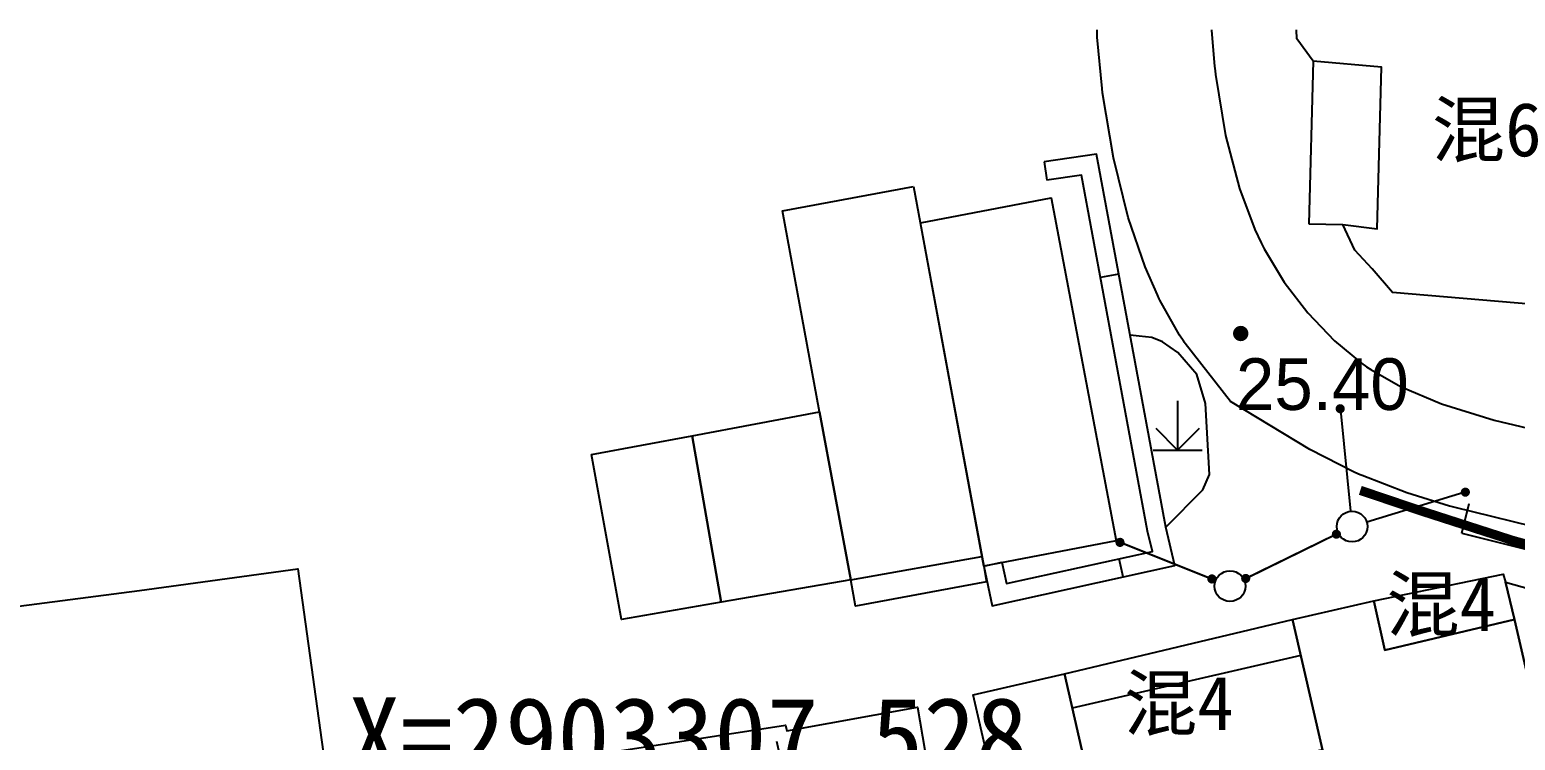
# Model space of a CAD drawing. Header units: metres. Extents: x 36500 to 80772748, y -35000 to 5806266.
# Drawn here: x 40382610.68 to 40382659, y 2902506.74 to 2902529.84 of the extents above; entities that cross this region are included whole.
import ezdxf
from ezdxf.enums import TextEntityAlignment as Align

# ---------------------------------------------------------------- set-up
doc = ezdxf.new("R2010")
doc.units = ezdxf.units.M
doc.header["$LTSCALE"] = 10
for name, pattern in [('2', [0]), ('229', [1.5, 1, -0.5]), ('243432', [0]), ('251', [1.5, 1, -0.5])]:
    doc.linetypes.add(name, pattern=pattern)
doc.layers.add('dx', color=252, linetype='Continuous')
doc.layers.add('坐标', color=7, linetype='Continuous')
doc.styles.add('DMZD', font='')
doc.styles.add('HZ', font='')
doc.styles.add('JMXD', font='')
doc.styles.get('DMZD').set_extended_font_data('方正中等线简体')
doc.styles.get('HZ').set_extended_font_data('SimSun')
doc.styles.get('JMXD').set_extended_font_data('SimSun')

# ---------------------------------------------------------------- blocks, each defined once
blk = doc.blocks.new('954200')
at = {"color": 0, "linetype": 'Continuous', "lineweight": -3, "flags": 128}
for points in [[(0, 1.6), (0, 0), (0.707, 0.707)], [(-0.707, 0.707), (0, 0)], [(-0.8, 0), (0.8, 0)]]:
    blk.add_lwpolyline(points, dxfattribs=at)
blk = doc.blocks.new('5210030')
at = {"linetype": '2'}
h = blk.add_hatch(color=0, dxfattribs=at)
edge = h.paths.add_edge_path(flags=0)
edge.add_arc((3.85, 0), 0.15, 0, 360)
at = {"color": 0, "linetype": 'Continuous', "flags": 128}
blk.add_lwpolyline([(3.8, 0), (0.5, 0)], dxfattribs=at)
blk = doc.blocks.new('513200')
at = {"color": 0, "linetype": 'Continuous', "lineweight": -3}
blk.add_circle((0, 0), 0.5, dxfattribs=at)
blk = doc.blocks.new('gc200')
at = {"linetype": '2'}
h = blk.add_hatch(color=0, dxfattribs=at)
edge = h.paths.add_edge_path(flags=0)
edge.add_arc((0, 0), 0.25, 0, 360)

msp = doc.modelspace()

# ---------------------------------------------------------------- linework, layer by layer
at = {"layer": 'dx', "color": 252, "linetype": 'Continuous', "lineweight": -3, "flags": 128}
for points in [[(40382660.173, 2902513.533), (40382657.001, 2902514.314), (40382656.918, 2902514.337), (40382656.858, 2902514.354), (40382655.477, 2902514.779), (40382654.016, 2902515.345), (40382653.959, 2902515.371), (40382653.781, 2902515.448), (40382652.315, 2902516.19), (40382649.739, 2902517.75), (40382648.259, 2902519.64), (40382648.231, 2902519.681), (40382648.218, 2902519.7), (40382648.08, 2902519.909), (40382647.444, 2902521.043), (40382647.422, 2902521.088), (40382647.36, 2902521.216), (40382646.964, 2902522.127), (40382646.41, 2902523.74), (40382645.927, 2902525.678), (40382645.577, 2902527.789), (40382645.559, 2902527.93), (40382645.406, 2902529.601), (40382645.398, 2902529.839)], [(40382649.115, 2902529.839), (40382649.116, 2902529.809), (40382649.221, 2902528.651), (40382649.238, 2902528.506), (40382649.252, 2902528.389), (40382649.58, 2902526.396), (40382650.031, 2902524.675), (40382650.533, 2902523.345), (40382650.735, 2902522.915), (40382650.789, 2902522.808), (40382650.837, 2902522.715), (40382651.485, 2902521.637), (40382652.251, 2902520.633), (40382653.119, 2902519.725), (40382653.996, 2902519.003), (40382654.164, 2902518.885), (40382654.298, 2902518.796), (40382655.271, 2902518.244), (40382656.604, 2902517.681), (40382658.315, 2902517.145), (40382661.369, 2902516.418)], [(40382662.858, 2902529.839), (40382662.537, 2902520.661), (40382655.008, 2902521.293), (40382654.343, 2902522.068), (40382653.783, 2902522.668), (40382653.392, 2902523.502), (40382654.503, 2902523.366), (40382654.65, 2902528.625), (40382652.422, 2902528.822), (40382651.897, 2902529.543), (40382651.887, 2902529.839)], [(40382641.71, 2902512.405), (40382641.987, 2902511.116), (40382647.922, 2902512.427), (40382647.629, 2902513.665), (40382645.379, 2902525.789), (40382643.678, 2902525.548)], [(40382643.678, 2902525.548), (40382643.762, 2902524.954)], [(40382642.296, 2902512.531), (40382642.447, 2902511.832), (40382647.198, 2902512.881), (40382647.042, 2902513.541), (40382644.894, 2902525.114), (40382643.762, 2902524.954)], [(40382647.629, 2902513.665), (40382648.839, 2902514.879), (40382649.052, 2902515.382), (40382648.921, 2902517.686), (40382648.639, 2902518.63), (40382648.027, 2902519.35), (40382647.524, 2902519.69), (40382647.184, 2902519.839), (40382646.763, 2902519.88), (40382646.471, 2902519.907)], [(40382657.259, 2902513.472), (40382657.502, 2902514.442)], [(40382657.259, 2902513.472), (40382663.279, 2902511.962), (40382669.085, 2902511.421)], [(40382641.71, 2902512.405), (40382642.296, 2902512.531)]]:
    msp.add_lwpolyline(points, dxfattribs=at)
at = {"layer": 'dx', "color": 252, "linetype": '229', "lineweight": -3, "flags": 128}
for points in [[(40382652.422, 2902528.822), (40382652.286, 2902523.529), (40382653.392, 2902523.502)], [(40382637.385, 2902511.961), (40382641.654, 2902512.71)], [(40382652.02, 2902509.499), (40382644.593, 2902507.788)]]:
    msp.add_lwpolyline(points, dxfattribs=at)
at = {"layer": 'dx', "color": 252, "linetype": 'Continuous', "lineweight": -3, "flags": 128}
for points in [[(40382639.43, 2902524.741), (40382641.71, 2902512.405), (40382641.804, 2902511.893), (40382637.543, 2902511.104), (40382637.385, 2902511.961), (40382636.374, 2902517.418), (40382635.164, 2902523.952)], [(40382639.654, 2902523.562), (40382643.902, 2902524.37), (40382646.02, 2902513.223), (40382641.71, 2902512.405)], [(40382636.374, 2902517.418), (40382637.385, 2902511.961), (40382633.173, 2902511.233), (40382632.234, 2902516.642)], [(40382628.954, 2902516.027), (40382632.234, 2902516.642), (40382633.173, 2902511.233), (40382629.93, 2902510.672)], [(40382619.994, 2902504.902), (40382617.836, 2902504.692), (40382618.01, 2902502.996), (40382616.549, 2902502.848), (40382616.772, 2902500.68), (40382613.035, 2902500.297), (40382610.669, 2902500.055), (40382610.058, 2902505.387), (40382609.591, 2902510), (40382609.49, 2902510.995), (40382614.258, 2902511.606), (40382619.401, 2902512.318), (40382620.42, 2902504.96)], [(40382658.979, 2902510.663), (40382654.757, 2902509.674), (40382654.4, 2902511.272), (40382658.609, 2902512.137), (40382658.676, 2902511.882)], [(40382660.951, 2902502.122), (40382658.979, 2902510.663), (40382658.676, 2902511.882), (40382661.976, 2902510.958), (40382666.427, 2902510.874), (40382666.699, 2902509.591), (40382667.542, 2902506.355), (40382668.522, 2902502.349), (40382661.263, 2902500.828)], [(40382651.751, 2902510.668), (40382654.4, 2902511.272), (40382654.757, 2902509.674), (40382658.979, 2902510.663), (40382660.951, 2902502.122), (40382643.688, 2902498.15), (40382641.372, 2902508.219), (40382644.337, 2902508.901), (40382645.298, 2902504.722), (40382652.727, 2902506.431)], [(40382651.751, 2902510.668), (40382652.727, 2902506.431), (40382645.298, 2902504.722), (40382644.337, 2902508.901)], [(40382622.955, 2902504.84), (40382627.449, 2902505.645), (40382627.338, 2902506.009), (40382635.267, 2902507.227), (40382635.304, 2902507.051), (40382639.561, 2902507.813), (40382641.167, 2902498.408), (40382632.696, 2902496.971), (40382624.333, 2902495.595)]]:
    msp.add_lwpolyline(points, close=True, dxfattribs=at)
at = {"layer": 'dx', "color": 252, "linetype": '243432', "lineweight": -3, "flags": 128}
for points in [[(40382646.102, 2902521.894), (40382645.512, 2902521.784)], [(40382641.71, 2902512.405), (40382642.296, 2902512.531)], [(40382646.245, 2902512.056), (40382646.116, 2902512.642)]]:
    msp.add_lwpolyline(points, dxfattribs=at)
at = {"layer": 'dx', "color": 252, "linetype": 'Continuous', "lineweight": -3, "const_width": 0.3, "flags": 128}
msp.add_lwpolyline([(40382659.672, 2902513.029), (40382659.006, 2902513.211), (40382658.904, 2902513.24), (40382655.973, 2902514.185), (40382654.06, 2902514.831), (40382653.959, 2902514.864)], dxfattribs=at)
at = {"layer": 'dx', "color": 252, "linetype": '251', "lineweight": -3, "flags": 128}
msp.add_lwpolyline([(40382627.449, 2902505.645), (40382627.825, 2902505.712), (40382628.126, 2902504.343), (40382635.202, 2902505.722), (40382634.917, 2902506.982), (40382635.304, 2902507.051)], dxfattribs=at)

# ---------------------------------------------------------------- block references
at = {"layer": 'dx', "color": 252}
for name, p in [('gc200', (40382650.07, 2902519.964)), ('954200', (40382648.017, 2902516.175))]:
    msp.add_blockref(name, p, dxfattribs=at)
for name, p, rotation in [('5210030', (40382653.692, 2902513.688), 95.7639338550921), ('5210030', (40382653.692, 2902513.688), 16.88395611868775), ('513200', (40382653.692, 2902513.688), 326.3239535943043), ('513200', (40382653.692, 2902513.688), 206.012944412162), ('5210030', (40382653.692, 2902513.688), 206.012944412162), ('5210030', (40382649.721, 2902511.751), 26.01294939376664), ('5210030', (40382649.721, 2902511.751), 158.3049746129204), ('5210030', (40382645.556, 2902513.408), 338.3049795686101), ('513200', (40382649.721, 2902511.751), 182.1589595113651)]:
    msp.add_blockref(name, p, dxfattribs=dict(at, rotation=rotation))

# ---------------------------------------------------------------- texts
at = {"layer": 'dx', "color": 252, "style": 'JMXD'}
for s, p in [('混6', (40382658.07, 2902526.598)), ('混4', (40382656.59, 2902511.172)), ('混4', (40382648.058, 2902507.954))]:
    msp.add_text(s, height=1.75, dxfattribs=at).set_placement(p, align=Align.MIDDLE_CENTER)
at = {"layer": 'dx', "color": 252, "style": 'DMZD'}
msp.add_text('25.40', height=1.68, dxfattribs=at).set_placement((40382649.914, 2902519.159), align=Align.TOP_LEFT)
at = {"layer": '坐标', "color": 252, "linetype": 'Continuous', "style": 'HZ'}
msp.add_text('X=2903307.528', height=2.5, dxfattribs=at).set_placement((40382621.043, 2902505.637))

doc.saveas('drawing.dxf')
